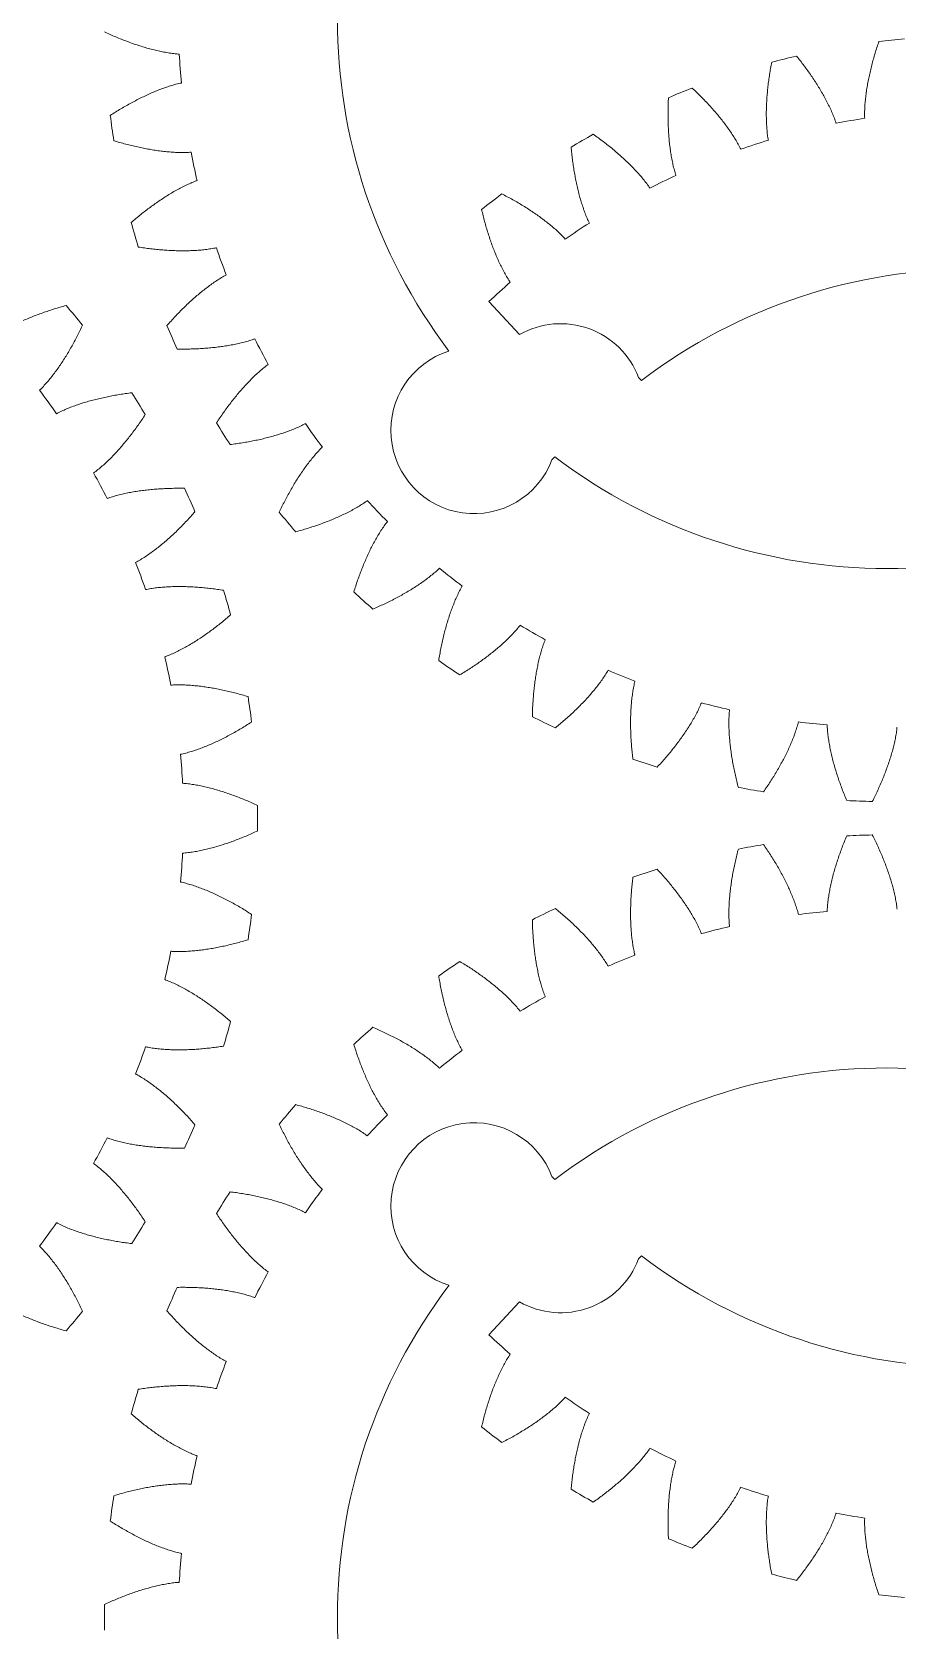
# Model space of a CAD drawing. Header units: millimetres. Extents: x 25 to 635, y 25 to 330.
# Drawn here: x 477.5 to 529.5, y 80.9 to 176.9 of the extents above; entities that cross this region are included whole.
import ezdxf

# ---------------------------------------------------------------- set-up
doc = ezdxf.new("R2010")
doc.units = ezdxf.units.MM
doc.header["$MEASUREMENT"] = 0
doc.layers.add('Single Set', color=7, linetype='Continuous', lineweight=0)

msp = doc.modelspace()

# ---------------------------------------------------------------- linework, layer by layer
at = {"layer": 'Single Set', "color": 1}
for p, q in [((504.962, 160.73), (506.816, 158.755)), ((502.568, 157.757), (502.576, 157.765)), ((513.96, 156.178), (514.14, 155.998)), ((508.94, 151.401), (508.76, 151.221)), ((508.76, 108.178), (508.94, 107.998)), ((514.14, 103.401), (513.96, 103.221)), ((502.576, 101.634), (502.568, 101.643)), ((506.816, 100.645), (504.962, 98.67))]:
    msp.add_line(p, q, dxfattribs=at)
for centre, radius, start, end in [((528.875, 177.7), 33, 142.83748, 217.16252), ((534.075, 129.7), 47, 95.0628, 96.9372), ((528.875, 177.7), 42.549, 182.82626, 185.17374), ((534.075, 129.7), 47, 103.0628, 104.9372), ((534.075, 129.7), 47, 111.0628, 112.9372), ((528.875, 177.7), 47, 187.0628, 188.9372), ((534.075, 129.7), 42.549, 98.82626, 101.17374), ((534.075, 129.7), 47, 119.0628, 120.9372), ((534.075, 129.7), 42.549, 106.82626, 109.17374), ((528.875, 177.7), 42.549, 190.82626, 193.17374), ((534.075, 129.7), 42.549, 114.82626, 117.17374), ((534.075, 129.7), 47, 127.0628, 128.9372), ((528.875, 177.7), 47, 195.0628, 196.9372), ((534.075, 129.7), 42.549, 122.82626, 125.17374), ((528.875, 177.7), 42.549, 198.82626, 201.17374), ((534.075, 129.7), 33, 52.83748, 127.16252), ((534.075, 129.7), 42.549, 130.82626, 133.17374), ((444.075, 129.7), 47, 39.0628, 40.9372), ((509.285, 154.407), 5, 20.74948, 119.59192), ((528.875, 177.7), 47, 203.0628, 204.9372), ((528.875, 177.7), 42.549, 206.82626, 209.17374), ((504.085, 152.993), 5, 107.65312, 339.25052), ((444.075, 129.7), 42.549, 34.82626, 37.17374), ((444.075, 129.7), 47, 31.0628, 32.9372), ((528.875, 177.7), 47, 211.0628, 212.9372), ((528.875, 177.7), 42.549, 214.82626, 217.17374), ((528.875, 177.7), 33, 232.83748, 307.16252), ((444.075, 129.7), 42.549, 26.82626, 29.17374), ((444.075, 129.7), 47, 23.0628, 24.9372), ((528.875, 177.7), 47, 219.0628, 220.9372), ((528.875, 177.7), 42.549, 222.82626, 225.17374), ((444.075, 129.7), 42.549, 18.82626, 21.17374), ((528.875, 177.7), 42.549, 230.82626, 233.17374), ((444.075, 129.7), 47, 15.0628, 16.9372), ((528.875, 177.7), 47, 227.0628, 228.9372), ((528.875, 177.7), 42.549, 238.82626, 241.17374), ((444.075, 129.7), 42.549, 10.82626, 13.17374), ((528.875, 177.7), 47, 235.0628, 236.9372), ((528.875, 177.7), 42.549, 246.82626, 249.17374), ((444.075, 129.7), 47, 7.0628, 8.9372), ((528.875, 177.7), 42.549, 254.82626, 257.17374), ((528.875, 177.7), 47, 243.0628, 244.9372), ((528.875, 177.7), 42.549, 262.82626, 265.17374), ((444.075, 129.7), 42.549, 2.82626, 5.17374), ((528.875, 177.7), 47, 251.0628, 252.9372), ((528.875, 177.7), 47, 259.0628, 260.9372), ((528.875, 177.7), 47, 267.0628, 268.9372), ((444.075, 129.7), 47, 359.0628, 0.9372), ((528.875, 81.7), 47, 91.0628, 92.9372), ((528.875, 81.7), 47, 99.0628, 100.9372), ((444.075, 129.7), 42.549, 354.82626, 357.17374), ((528.875, 81.7), 47, 107.0628, 108.9372), ((444.075, 129.7), 47, 351.0628, 352.9372), ((528.875, 81.7), 47, 115.0628, 116.9372), ((528.875, 81.7), 42.549, 94.82626, 97.17374), ((528.875, 81.7), 42.549, 102.82626, 105.17374), ((444.075, 129.7), 42.549, 346.82626, 349.17374), ((528.875, 81.7), 47, 123.0628, 124.9372), ((528.875, 81.7), 42.549, 110.82626, 113.17374), ((528.875, 81.7), 42.549, 118.82626, 121.17374), ((444.075, 129.7), 47, 343.0628, 344.9372), ((528.875, 81.7), 47, 131.0628, 132.9372), ((444.075, 129.7), 42.549, 338.82626, 341.17374), ((528.875, 81.7), 42.549, 126.82626, 129.17374), ((528.875, 81.7), 33, 52.83748, 127.16252), ((528.875, 81.7), 47, 139.0628, 140.9372), ((528.875, 81.7), 42.549, 134.82626, 137.17374), ((504.085, 106.407), 5, 20.74948, 252.34688), ((444.075, 129.7), 42.549, 330.82626, 333.17374), ((444.075, 129.7), 47, 335.0628, 336.9372), ((528.875, 81.7), 47, 147.0628, 148.9372), ((528.875, 81.7), 42.549, 142.82626, 145.17374), ((444.075, 129.7), 42.549, 322.82626, 325.17374), ((444.075, 129.7), 47, 327.0628, 328.9372), ((509.285, 104.993), 5, 240.40808, 339.25052), ((534.075, 129.7), 33, 232.83748, 307.16252), ((528.875, 81.7), 42.549, 150.82626, 153.17374), ((528.875, 81.7), 47, 155.0628, 156.9372), ((528.875, 81.7), 33, 142.83748, 217.16252), ((444.075, 129.7), 47, 319.0628, 320.9372), ((534.075, 129.7), 42.549, 226.82626, 229.17374), ((528.875, 81.7), 42.549, 158.82626, 161.17374), ((528.875, 81.7), 47, 163.0628, 164.9372), ((534.075, 129.7), 42.549, 234.82626, 237.17374), ((534.075, 129.7), 47, 231.0628, 232.9372), ((528.875, 81.7), 42.549, 166.82626, 169.17374), ((534.075, 129.7), 42.549, 242.82626, 245.17374), ((534.075, 129.7), 47, 239.0628, 240.9372), ((534.075, 129.7), 42.549, 250.82626, 253.17374), ((528.875, 81.7), 47, 171.0628, 172.9372), ((534.075, 129.7), 42.549, 258.82626, 261.17374), ((534.075, 129.7), 47, 247.0628, 248.9372), ((528.875, 81.7), 42.549, 174.82626, 177.17374), ((534.075, 129.7), 47, 255.0628, 256.9372), ((534.075, 129.7), 47, 263.0628, 264.9372), ((528.875, 81.7), 47, 179.0628, 180.9372)]:
    msp.add_arc(centre, radius, start, end, dxfattribs=at)
for points, knots in [([(481.881, 176.931), (481.994, 176.879), (482.219, 176.776), (482.559, 176.63), (482.9, 176.491), (483.24, 176.359), (483.581, 176.236), (483.922, 176.122), (484.262, 176.016), (484.603, 175.919), (484.944, 175.832), (485.284, 175.756), (485.624, 175.691), (485.964, 175.64), (486.215, 175.611), (486.353, 175.603), (486.378, 175.602)], [0, 0, 0, 0, 0.037289, 0.0743099, 0.1110627, 0.1475473, 0.1837637, 0.219712, 0.2553921, 0.290804, 0.3259477, 0.360823, 0.3954298, 0.4297679, 0.4638364, 0.471245, 0.471245, 0.471245, 0.471245]), ([(528.398, 176.356), (528.359, 176.238), (528.279, 176.003), (528.169, 175.65), (528.067, 175.297), (527.972, 174.945), (527.885, 174.593), (527.807, 174.242), (527.737, 173.892), (527.676, 173.543), (527.626, 173.195), (527.585, 172.849), (527.556, 172.504), (527.541, 172.161), (527.538, 171.908), (527.545, 171.77), (527.546, 171.745)], [0, 0, 0, 0, 0.037289, 0.0743099, 0.1110627, 0.1475473, 0.1837637, 0.219712, 0.2553921, 0.290804, 0.3259477, 0.360823, 0.3954298, 0.4297679, 0.4638364, 0.471245, 0.471245, 0.471245, 0.471245]), ([(521.96, 175.112), (521.937, 174.99), (521.892, 174.746), (521.832, 174.381), (521.779, 174.017), (521.734, 173.655), (521.697, 173.295), (521.668, 172.936), (521.648, 172.58), (521.637, 172.226), (521.635, 171.874), (521.643, 171.526), (521.662, 171.18), (521.695, 170.838), (521.727, 170.587), (521.754, 170.452), (521.758, 170.427)], [0, 0, 0, 0, 0.037289, 0.0743099, 0.1110627, 0.1475473, 0.1837637, 0.219712, 0.2553921, 0.290804, 0.3259477, 0.360823, 0.3954298, 0.4297679, 0.4638364, 0.471245, 0.471245, 0.471245, 0.471245]), ([(525.83, 171.443), (525.822, 171.466), (525.782, 171.598), (525.693, 171.835), (525.561, 172.152), (525.415, 172.466), (525.259, 172.778), (525.092, 173.088), (524.916, 173.395), (524.731, 173.7), (524.537, 174.003), (524.336, 174.303), (524.126, 174.602), (523.909, 174.899), (523.684, 175.193), (523.53, 175.387), (523.452, 175.484)], [0, 0, 0, 0, 0.0074086, 0.041477, 0.0758152, 0.110422, 0.1452973, 0.180441, 0.2158529, 0.251533, 0.2874812, 0.3236977, 0.3601823, 0.3969351, 0.433956, 0.471245, 0.471245, 0.471245, 0.471245]), ([(486.499, 173.863), (486.475, 173.858), (486.339, 173.832), (486.094, 173.768), (485.765, 173.67), (485.438, 173.558), (485.111, 173.435), (484.786, 173.302), (484.462, 173.159), (484.139, 173.006), (483.818, 172.845), (483.498, 172.676), (483.179, 172.499), (482.861, 172.314), (482.545, 172.122), (482.336, 171.988), (482.232, 171.921)], [0, 0, 0, 0, 0.0074086, 0.041477, 0.0758152, 0.110422, 0.1452973, 0.180441, 0.2158529, 0.251533, 0.2874812, 0.3236977, 0.3601823, 0.3969351, 0.433956, 0.471245, 0.471245, 0.471245, 0.471245]), ([(515.758, 172.984), (515.752, 172.86), (515.741, 172.612), (515.733, 172.242), (515.731, 171.874), (515.737, 171.51), (515.751, 171.148), (515.772, 170.789), (515.801, 170.433), (515.839, 170.081), (515.886, 169.733), (515.943, 169.389), (516.01, 169.049), (516.09, 168.715), (516.157, 168.471), (516.202, 168.34), (516.21, 168.317)], [0, 0, 0, 0, 0.037289, 0.0743099, 0.1110627, 0.1475473, 0.1837637, 0.219712, 0.2553921, 0.290804, 0.3259477, 0.360823, 0.3954298, 0.4297679, 0.4638364, 0.471245, 0.471245, 0.471245, 0.471245]), ([(520.1, 169.889), (520.09, 169.911), (520.031, 170.036), (519.91, 170.258), (519.735, 170.554), (519.548, 170.845), (519.35, 171.132), (519.141, 171.415), (518.924, 171.695), (518.698, 171.971), (518.464, 172.244), (518.223, 172.514), (517.974, 172.78), (517.717, 173.044), (517.454, 173.304), (517.274, 173.474), (517.184, 173.56)], [0, 0, 0, 0, 0.0074086, 0.041477, 0.0758152, 0.110422, 0.1452973, 0.180441, 0.2158529, 0.251533, 0.2874812, 0.3236977, 0.3601823, 0.3969351, 0.433956, 0.471245, 0.471245, 0.471245, 0.471245]), ([(482.446, 170.398), (482.565, 170.363), (482.802, 170.292), (483.159, 170.194), (483.515, 170.104), (483.871, 170.021), (484.225, 169.947), (484.579, 169.881), (484.931, 169.823), (485.282, 169.775), (485.631, 169.737), (485.979, 169.708), (486.325, 169.691), (486.668, 169.688), (486.921, 169.694), (487.059, 169.706), (487.083, 169.708)], [0, 0, 0, 0, 0.037289, 0.0743099, 0.1110627, 0.1475473, 0.1837637, 0.219712, 0.2553921, 0.290804, 0.3259477, 0.360823, 0.3954298, 0.4297679, 0.4638364, 0.471245, 0.471245, 0.471245, 0.471245]), ([(509.912, 170.013), (509.924, 169.89), (509.947, 169.643), (509.99, 169.275), (510.04, 168.911), (510.097, 168.551), (510.16, 168.194), (510.232, 167.842), (510.31, 167.494), (510.397, 167.15), (510.492, 166.812), (510.596, 166.479), (510.71, 166.152), (510.835, 165.832), (510.935, 165.6), (510.998, 165.477), (511.009, 165.455)], [0, 0, 0, 0, 0.037289, 0.0743099, 0.1110627, 0.1475473, 0.1837637, 0.219712, 0.2553921, 0.290804, 0.3259477, 0.360823, 0.3954298, 0.4297679, 0.4638364, 0.471245, 0.471245, 0.471245, 0.471245]), ([(514.643, 167.553), (514.63, 167.573), (514.554, 167.689), (514.403, 167.892), (514.189, 168.161), (513.963, 168.423), (513.727, 168.679), (513.481, 168.931), (513.227, 169.178), (512.965, 169.42), (512.695, 169.658), (512.418, 169.891), (512.135, 170.12), (511.844, 170.345), (511.547, 170.567), (511.345, 170.71), (511.244, 170.782)], [0, 0, 0, 0, 0.0074086, 0.041477, 0.0758152, 0.110422, 0.1452973, 0.180441, 0.2158529, 0.251533, 0.2874812, 0.3236977, 0.3601823, 0.3969351, 0.433956, 0.471245, 0.471245, 0.471245, 0.471245]), ([(487.446, 168.003), (487.422, 167.995), (487.291, 167.95), (487.058, 167.852), (486.746, 167.709), (486.437, 167.553), (486.131, 167.386), (485.827, 167.209), (485.526, 167.022), (485.228, 166.826), (484.932, 166.622), (484.639, 166.41), (484.347, 166.19), (484.059, 165.962), (483.772, 165.728), (483.584, 165.567), (483.49, 165.486)], [0, 0, 0, 0, 0.0074086, 0.041477, 0.0758152, 0.110422, 0.1452973, 0.180441, 0.2158529, 0.251533, 0.2874812, 0.3236977, 0.3601823, 0.3969351, 0.433956, 0.471245, 0.471245, 0.471245, 0.471245]), ([(509.564, 164.48), (509.548, 164.499), (509.457, 164.603), (509.279, 164.783), (509.03, 165.019), (508.769, 165.247), (508.5, 165.468), (508.222, 165.683), (507.936, 165.892), (507.642, 166.095), (507.342, 166.293), (507.036, 166.486), (506.723, 166.673), (506.404, 166.856), (506.079, 167.034), (505.859, 167.148), (505.749, 167.205)], [0, 0, 0, 0, 0.0074086, 0.041477, 0.0758152, 0.110422, 0.1452973, 0.180441, 0.2158529, 0.251533, 0.2874812, 0.3236977, 0.3601823, 0.3969351, 0.433956, 0.471245, 0.471245, 0.471245, 0.471245]), ([(504.537, 166.258), (504.566, 166.137), (504.623, 165.896), (504.717, 165.538), (504.817, 165.184), (504.923, 164.835), (505.036, 164.491), (505.155, 164.152), (505.282, 163.818), (505.415, 163.49), (505.557, 163.169), (505.706, 162.853), (505.864, 162.545), (506.033, 162.246), (506.164, 162.03), (506.244, 161.917), (506.258, 161.897)], [0, 0, 0, 0, 0.037289, 0.0743099, 0.1110627, 0.1475473, 0.1837637, 0.219712, 0.2553921, 0.290804, 0.3259477, 0.360823, 0.3954298, 0.4297679, 0.4638364, 0.471245, 0.471245, 0.471245, 0.471245]), ([(483.914, 164.008), (484.037, 163.989), (484.281, 163.952), (484.649, 163.905), (485.014, 163.865), (485.377, 163.833), (485.739, 163.808), (486.098, 163.792), (486.455, 163.784), (486.809, 163.785), (487.16, 163.796), (487.508, 163.816), (487.853, 163.847), (488.194, 163.892), (488.443, 163.933), (488.578, 163.964), (488.602, 163.969)], [0, 0, 0, 0, 0.037289, 0.0743099, 0.1110627, 0.1475473, 0.1837637, 0.219712, 0.2553921, 0.290804, 0.3259477, 0.360823, 0.3954298, 0.4297679, 0.4638364, 0.471245, 0.471245, 0.471245, 0.471245]), ([(489.198, 162.331), (489.176, 162.32), (489.053, 162.257), (488.836, 162.128), (488.546, 161.943), (488.262, 161.746), (487.982, 161.537), (487.706, 161.32), (487.434, 161.093), (487.166, 160.857), (486.901, 160.614), (486.64, 160.363), (486.383, 160.105), (486.128, 159.839), (485.877, 159.567), (485.714, 159.381), (485.631, 159.288)], [0, 0, 0, 0, 0.0074086, 0.041477, 0.0758152, 0.110422, 0.1452973, 0.180441, 0.2158529, 0.251533, 0.2874812, 0.3236977, 0.3601823, 0.3969351, 0.433956, 0.471245, 0.471245, 0.471245, 0.471245]), ([(479.58, 160.496), (479.46, 160.463), (479.221, 160.397), (478.867, 160.291), (478.517, 160.179), (478.172, 160.06), (477.832, 159.936), (477.497, 159.804), (477.168, 159.666), (476.845, 159.521), (476.528, 159.369), (476.218, 159.209), (475.916, 159.04), (475.623, 158.861), (475.412, 158.722), (475.301, 158.639), (475.281, 158.624)], [0, 0, 0, 0, 0.037289, 0.0743099, 0.1110627, 0.1475473, 0.1837637, 0.219712, 0.2553921, 0.290804, 0.3259477, 0.360823, 0.3954298, 0.4297679, 0.4638364, 0.471245, 0.471245, 0.471245, 0.471245]), ([(477.978, 155.41), (477.997, 155.426), (478.098, 155.521), (478.271, 155.705), (478.498, 155.962), (478.717, 156.231), (478.929, 156.508), (479.134, 156.793), (479.333, 157.086), (479.526, 157.386), (479.713, 157.693), (479.895, 158.007), (480.071, 158.326), (480.243, 158.651), (480.409, 158.982), (480.515, 159.206), (480.568, 159.318)], [0, 0, 0, 0, 0.0074086, 0.041477, 0.0758152, 0.110422, 0.1452973, 0.180441, 0.2158529, 0.251533, 0.2874812, 0.3236977, 0.3601823, 0.3969351, 0.433956, 0.471245, 0.471245, 0.471245, 0.471245]), ([(486.257, 157.884), (486.381, 157.882), (486.629, 157.879), (486.999, 157.884), (487.366, 157.895), (487.731, 157.914), (488.092, 157.94), (488.45, 157.974), (488.804, 158.016), (489.155, 158.066), (489.501, 158.125), (489.843, 158.194), (490.18, 158.273), (490.511, 158.364), (490.753, 158.44), (490.882, 158.489), (490.905, 158.498)], [0, 0, 0, 0, 0.037289, 0.0743099, 0.1110627, 0.1475473, 0.1837637, 0.219712, 0.2553921, 0.290804, 0.3259477, 0.360823, 0.3954298, 0.4297679, 0.4638364, 0.471245, 0.471245, 0.471245, 0.471245]), ([(491.723, 156.959), (491.703, 156.945), (491.59, 156.865), (491.392, 156.707), (491.132, 156.484), (490.878, 156.249), (490.629, 156.004), (490.387, 155.749), (490.149, 155.487), (489.916, 155.217), (489.688, 154.939), (489.464, 154.654), (489.245, 154.362), (489.03, 154.064), (488.819, 153.76), (488.683, 153.553), (488.615, 153.449)], [0, 0, 0, 0, 0.0074086, 0.041477, 0.0758152, 0.110422, 0.1452973, 0.180441, 0.2158529, 0.251533, 0.2874812, 0.3236977, 0.3601823, 0.3969351, 0.433956, 0.471245, 0.471245, 0.471245, 0.471245]), ([(483.521, 155.255), (483.397, 155.239), (483.152, 155.207), (482.786, 155.151), (482.423, 155.089), (482.065, 155.019), (481.711, 154.943), (481.361, 154.86), (481.016, 154.769), (480.676, 154.67), (480.341, 154.564), (480.012, 154.448), (479.689, 154.323), (479.374, 154.186), (479.146, 154.078), (479.025, 154.011), (479.003, 153.999)], [0, 0, 0, 0, 0.037289, 0.0743099, 0.1110627, 0.1475473, 0.1837637, 0.219712, 0.2553921, 0.290804, 0.3259477, 0.360823, 0.3954298, 0.4297679, 0.4638364, 0.471245, 0.471245, 0.471245, 0.471245]), ([(481.227, 150.441), (481.247, 150.455), (481.36, 150.534), (481.558, 150.693), (481.818, 150.916), (482.072, 151.151), (482.32, 151.396), (482.563, 151.65), (482.801, 151.913), (483.034, 152.183), (483.262, 152.461), (483.486, 152.746), (483.705, 153.038), (483.92, 153.336), (484.131, 153.64), (484.267, 153.847), (484.335, 153.951)], [0, 0, 0, 0, 0.0074086, 0.041477, 0.0758152, 0.110422, 0.1452973, 0.180441, 0.2158529, 0.251533, 0.2874812, 0.3236977, 0.3601823, 0.3969351, 0.433956, 0.471245, 0.471245, 0.471245, 0.471245]), ([(489.429, 152.145), (489.553, 152.161), (489.798, 152.193), (490.164, 152.249), (490.527, 152.311), (490.885, 152.38), (491.239, 152.456), (491.589, 152.54), (491.934, 152.631), (492.274, 152.729), (492.609, 152.836), (492.938, 152.952), (493.261, 153.077), (493.576, 153.213), (493.804, 153.322), (493.925, 153.389), (493.947, 153.4)], [0, 0, 0, 0, 0.037289, 0.0743099, 0.1110627, 0.1475473, 0.1837637, 0.219712, 0.2553921, 0.290804, 0.3259477, 0.360823, 0.3954298, 0.4297679, 0.4638364, 0.471245, 0.471245, 0.471245, 0.471245]), ([(494.972, 151.99), (494.953, 151.973), (494.852, 151.879), (494.679, 151.695), (494.452, 151.438), (494.233, 151.169), (494.021, 150.892), (493.816, 150.607), (493.617, 150.313), (493.424, 150.013), (493.237, 149.707), (493.055, 149.393), (492.879, 149.074), (492.707, 148.749), (492.541, 148.418), (492.435, 148.194), (492.382, 148.082)], [0, 0, 0, 0, 0.0074086, 0.041477, 0.0758152, 0.110422, 0.1452973, 0.180441, 0.2158529, 0.251533, 0.2874812, 0.3236977, 0.3601823, 0.3969351, 0.433956, 0.471245, 0.471245, 0.471245, 0.471245]), ([(486.693, 149.516), (486.569, 149.518), (486.321, 149.52), (485.951, 149.516), (485.584, 149.505), (485.219, 149.486), (484.858, 149.46), (484.5, 149.426), (484.146, 149.384), (483.795, 149.334), (483.449, 149.274), (483.107, 149.206), (482.77, 149.127), (482.439, 149.035), (482.197, 148.96), (482.068, 148.911), (482.045, 148.902)], [0, 0, 0, 0, 0.037289, 0.0743099, 0.1110627, 0.1475473, 0.1837637, 0.219712, 0.2553921, 0.290804, 0.3259477, 0.360823, 0.3954298, 0.4297679, 0.4638364, 0.471245, 0.471245, 0.471245, 0.471245]), ([(483.752, 145.069), (483.774, 145.08), (483.897, 145.143), (484.114, 145.272), (484.404, 145.456), (484.688, 145.654), (484.968, 145.862), (485.244, 146.08), (485.516, 146.307), (485.784, 146.542), (486.049, 146.786), (486.31, 147.037), (486.567, 147.295), (486.822, 147.56), (487.073, 147.832), (487.236, 148.018), (487.319, 148.112)], [0, 0, 0, 0, 0.0074086, 0.041477, 0.0758152, 0.110422, 0.1452973, 0.180441, 0.2158529, 0.251533, 0.2874812, 0.3236977, 0.3601823, 0.3969351, 0.433956, 0.471245, 0.471245, 0.471245, 0.471245]), ([(493.37, 146.904), (493.49, 146.937), (493.729, 147.003), (494.083, 147.109), (494.433, 147.221), (494.778, 147.34), (495.118, 147.464), (495.453, 147.595), (495.782, 147.733), (496.105, 147.878), (496.422, 148.031), (496.732, 148.191), (497.034, 148.36), (497.327, 148.539), (497.538, 148.678), (497.649, 148.761), (497.669, 148.776)], [0, 0, 0, 0, 0.037289, 0.0743099, 0.1110627, 0.1475473, 0.1837637, 0.219712, 0.2553921, 0.290804, 0.3259477, 0.360823, 0.3954298, 0.4297679, 0.4638364, 0.471245, 0.471245, 0.471245, 0.471245]), ([(498.88, 147.522), (498.864, 147.503), (498.777, 147.395), (498.631, 147.189), (498.442, 146.902), (498.262, 146.606), (498.091, 146.302), (497.928, 145.991), (497.772, 145.673), (497.622, 145.349), (497.48, 145.019), (497.343, 144.684), (497.213, 144.343), (497.089, 143.997), (496.97, 143.646), (496.896, 143.41), (496.859, 143.291)], [0, 0, 0, 0, 0.0074086, 0.041477, 0.0758152, 0.110422, 0.1452973, 0.180441, 0.2158529, 0.251533, 0.2874812, 0.3236977, 0.3601823, 0.3969351, 0.433956, 0.471245, 0.471245, 0.471245, 0.471245]), ([(498.001, 142.262), (498.115, 142.312), (498.343, 142.41), (498.679, 142.565), (499.01, 142.724), (499.336, 142.89), (499.655, 143.06), (499.968, 143.237), (500.275, 143.419), (500.575, 143.608), (500.867, 143.803), (501.151, 144.005), (501.427, 144.214), (501.693, 144.432), (501.882, 144.599), (501.98, 144.697), (501.998, 144.714)], [0, 0, 0, 0, 0.037289, 0.0743099, 0.1110627, 0.1475473, 0.1837637, 0.219712, 0.2553921, 0.290804, 0.3259477, 0.360823, 0.3954298, 0.4297679, 0.4638364, 0.471245, 0.471245, 0.471245, 0.471245]), ([(489.036, 143.392), (488.913, 143.411), (488.669, 143.448), (488.301, 143.495), (487.936, 143.535), (487.572, 143.567), (487.211, 143.592), (486.852, 143.608), (486.495, 143.616), (486.141, 143.615), (485.79, 143.604), (485.442, 143.584), (485.097, 143.553), (484.756, 143.508), (484.507, 143.467), (484.372, 143.436), (484.348, 143.431)], [0, 0, 0, 0, 0.037289, 0.0743099, 0.1110627, 0.1475473, 0.1837637, 0.219712, 0.2553921, 0.290804, 0.3259477, 0.360823, 0.3954298, 0.4297679, 0.4638364, 0.471245, 0.471245, 0.471245, 0.471245]), ([(503.371, 143.641), (503.359, 143.62), (503.288, 143.501), (503.171, 143.277), (503.024, 142.967), (502.888, 142.648), (502.761, 142.323), (502.642, 141.993), (502.532, 141.656), (502.429, 141.314), (502.333, 140.968), (502.245, 140.617), (502.163, 140.261), (502.088, 139.901), (502.02, 139.537), (501.979, 139.293), (501.959, 139.17)], [0, 0, 0, 0, 0.0074086, 0.041477, 0.0758152, 0.110422, 0.1452973, 0.180441, 0.2158529, 0.251533, 0.2874812, 0.3236977, 0.3601823, 0.3969351, 0.433956, 0.471245, 0.471245, 0.471245, 0.471245]), ([(485.504, 139.397), (485.528, 139.405), (485.658, 139.45), (485.892, 139.548), (486.204, 139.69), (486.513, 139.847), (486.819, 140.014), (487.123, 140.191), (487.424, 140.378), (487.722, 140.574), (488.018, 140.778), (488.311, 140.99), (488.603, 141.21), (488.891, 141.437), (489.178, 141.672), (489.366, 141.833), (489.46, 141.914)], [0, 0, 0, 0, 0.0074086, 0.041477, 0.0758152, 0.110422, 0.1452973, 0.180441, 0.2158529, 0.251533, 0.2874812, 0.3236977, 0.3601823, 0.3969351, 0.433956, 0.471245, 0.471245, 0.471245, 0.471245]), ([(503.234, 138.31), (503.34, 138.375), (503.551, 138.504), (503.863, 138.704), (504.169, 138.908), (504.468, 139.117), (504.76, 139.331), (505.046, 139.549), (505.324, 139.773), (505.595, 140.001), (505.857, 140.235), (506.111, 140.474), (506.355, 140.72), (506.587, 140.973), (506.752, 141.165), (506.835, 141.275), (506.85, 141.295)], [0, 0, 0, 0, 0.037289, 0.0743099, 0.1110627, 0.1475473, 0.1837637, 0.219712, 0.2553921, 0.290804, 0.3259477, 0.360823, 0.3954298, 0.4297679, 0.4638364, 0.471245, 0.471245, 0.471245, 0.471245]), ([(508.36, 140.423), (508.35, 140.4), (508.296, 140.273), (508.212, 140.034), (508.109, 139.707), (508.019, 139.373), (507.938, 139.033), (507.867, 138.689), (507.805, 138.341), (507.75, 137.988), (507.704, 137.631), (507.665, 137.271), (507.634, 136.908), (507.61, 136.541), (507.592, 136.171), (507.586, 135.923), (507.583, 135.799)], [0, 0, 0, 0, 0.0074086, 0.041477, 0.0758152, 0.110422, 0.1452973, 0.180441, 0.2158529, 0.251533, 0.2874812, 0.3236977, 0.3601823, 0.3969351, 0.433956, 0.471245, 0.471245, 0.471245, 0.471245]), ([(508.965, 135.125), (509.061, 135.204), (509.253, 135.361), (509.534, 135.603), (509.808, 135.847), (510.075, 136.096), (510.335, 136.348), (510.587, 136.604), (510.832, 136.864), (511.068, 137.128), (511.295, 137.396), (511.513, 137.668), (511.721, 137.946), (511.915, 138.228), (512.052, 138.441), (512.119, 138.562), (512.131, 138.584)], [0, 0, 0, 0, 0.037289, 0.0743099, 0.1110627, 0.1475473, 0.1837637, 0.219712, 0.2553921, 0.290804, 0.3259477, 0.360823, 0.3954298, 0.4297679, 0.4638364, 0.471245, 0.471245, 0.471245, 0.471245]), ([(490.504, 137.001), (490.385, 137.037), (490.148, 137.108), (489.791, 137.206), (489.435, 137.296), (489.079, 137.378), (488.725, 137.453), (488.371, 137.519), (488.019, 137.576), (487.668, 137.625), (487.319, 137.663), (486.971, 137.691), (486.625, 137.709), (486.282, 137.712), (486.029, 137.706), (485.891, 137.694), (485.867, 137.692)], [0, 0, 0, 0, 0.037289, 0.0743099, 0.1110627, 0.1475473, 0.1837637, 0.219712, 0.2553921, 0.290804, 0.3259477, 0.360823, 0.3954298, 0.4297679, 0.4638364, 0.471245, 0.471245, 0.471245, 0.471245]), ([(513.747, 137.931), (513.741, 137.907), (513.705, 137.773), (513.655, 137.525), (513.599, 137.187), (513.556, 136.843), (513.523, 136.496), (513.501, 136.145), (513.487, 135.791), (513.483, 135.434), (513.486, 135.075), (513.498, 134.713), (513.518, 134.349), (513.545, 133.982), (513.579, 133.613), (513.608, 133.367), (513.622, 133.244)], [0, 0, 0, 0, 0.0074086, 0.041477, 0.0758152, 0.110422, 0.1452973, 0.180441, 0.2158529, 0.251533, 0.2874812, 0.3236977, 0.3601823, 0.3969351, 0.433956, 0.471245, 0.471245, 0.471245, 0.471245]), ([(515.084, 132.769), (515.168, 132.86), (515.336, 133.042), (515.581, 133.321), (515.818, 133.601), (516.048, 133.884), (516.27, 134.17), (516.485, 134.459), (516.691, 134.75), (516.888, 135.045), (517.076, 135.342), (517.253, 135.642), (517.42, 135.945), (517.574, 136.252), (517.679, 136.482), (517.729, 136.611), (517.738, 136.634)], [0, 0, 0, 0, 0.037289, 0.0743099, 0.1110627, 0.1475473, 0.1837637, 0.219712, 0.2553921, 0.290804, 0.3259477, 0.360823, 0.3954298, 0.4297679, 0.4638364, 0.471245, 0.471245, 0.471245, 0.471245]), ([(486.451, 133.537), (486.475, 133.542), (486.611, 133.568), (486.855, 133.632), (487.185, 133.73), (487.512, 133.842), (487.839, 133.965), (488.164, 134.098), (488.488, 134.241), (488.811, 134.393), (489.132, 134.554), (489.452, 134.724), (489.771, 134.901), (490.089, 135.086), (490.405, 135.278), (490.614, 135.412), (490.718, 135.479)], [0, 0, 0, 0, 0.0074086, 0.041477, 0.0758152, 0.110422, 0.1452973, 0.180441, 0.2158529, 0.251533, 0.2874812, 0.3236977, 0.3601823, 0.3969351, 0.433956, 0.471245, 0.471245, 0.471245, 0.471245]), ([(519.429, 136.212), (519.426, 136.188), (519.41, 136.051), (519.395, 135.798), (519.386, 135.455), (519.391, 135.109), (519.407, 134.76), (519.434, 134.41), (519.47, 134.057), (519.515, 133.703), (519.568, 133.348), (519.63, 132.991), (519.7, 132.633), (519.778, 132.274), (519.864, 131.914), (519.926, 131.674), (519.958, 131.554)], [0, 0, 0, 0, 0.0074086, 0.041477, 0.0758152, 0.110422, 0.1452973, 0.180441, 0.2158529, 0.251533, 0.2874812, 0.3236977, 0.3601823, 0.3969351, 0.433956, 0.471245, 0.471245, 0.471245, 0.471245]), ([(521.472, 131.287), (521.542, 131.389), (521.683, 131.593), (521.886, 131.902), (522.082, 132.213), (522.271, 132.526), (522.451, 132.84), (522.623, 133.155), (522.787, 133.473), (522.941, 133.791), (523.086, 134.112), (523.22, 134.434), (523.343, 134.757), (523.452, 135.083), (523.525, 135.325), (523.556, 135.46), (523.562, 135.484)], [0, 0, 0, 0, 0.037289, 0.0743099, 0.1110627, 0.1475473, 0.1837637, 0.219712, 0.2553921, 0.290804, 0.3259477, 0.360823, 0.3954298, 0.4297679, 0.4638364, 0.471245, 0.471245, 0.471245, 0.471245]), ([(525.295, 135.302), (525.296, 135.277), (525.298, 135.139), (525.319, 134.887), (525.358, 134.545), (525.411, 134.203), (525.475, 133.861), (525.55, 133.517), (525.635, 133.173), (525.729, 132.829), (525.832, 132.484), (525.943, 132.14), (526.062, 131.795), (526.189, 131.45), (526.323, 131.105), (526.419, 130.876), (526.467, 130.762)], [0, 0, 0, 0, 0.0074086, 0.041477, 0.0758152, 0.110422, 0.1452973, 0.180441, 0.2158529, 0.251533, 0.2874812, 0.3236977, 0.3601823, 0.3969351, 0.433956, 0.471245, 0.471245, 0.471245, 0.471245]), ([(528.003, 130.708), (528.059, 130.819), (528.17, 131.04), (528.328, 131.375), (528.479, 131.71), (528.622, 132.046), (528.757, 132.382), (528.883, 132.719), (529.001, 133.056), (529.109, 133.393), (529.208, 133.73), (529.296, 134.068), (529.373, 134.405), (529.436, 134.743), (529.474, 134.993), (529.486, 135.131), (529.489, 135.155)], [0, 0, 0, 0, 0.037289, 0.0743099, 0.1110627, 0.1475473, 0.1837637, 0.219712, 0.2553921, 0.290804, 0.3259477, 0.360823, 0.3954298, 0.4297679, 0.4638364, 0.471245, 0.471245, 0.471245, 0.471245]), ([(491.069, 130.469), (490.956, 130.52), (490.731, 130.624), (490.39, 130.77), (490.05, 130.909), (489.71, 131.04), (489.369, 131.163), (489.028, 131.278), (488.688, 131.384), (488.347, 131.481), (488.006, 131.567), (487.666, 131.644), (487.326, 131.709), (486.986, 131.76), (486.735, 131.789), (486.597, 131.797), (486.572, 131.798)], [0, 0, 0, 0, 0.037289, 0.0743099, 0.1110627, 0.1475473, 0.1837637, 0.219712, 0.2553921, 0.290804, 0.3259477, 0.360823, 0.3954298, 0.4297679, 0.4638364, 0.471245, 0.471245, 0.471245, 0.471245]), ([(486.572, 127.602), (486.597, 127.603), (486.735, 127.611), (486.986, 127.64), (487.326, 127.691), (487.666, 127.756), (488.006, 127.832), (488.347, 127.919), (488.688, 128.016), (489.028, 128.122), (489.369, 128.236), (489.71, 128.359), (490.05, 128.491), (490.39, 128.63), (490.731, 128.776), (490.956, 128.879), (491.069, 128.931)], [0, 0, 0, 0, 0.0074086, 0.041477, 0.0758152, 0.110422, 0.1452973, 0.180441, 0.2158529, 0.251533, 0.2874812, 0.3236977, 0.3601823, 0.3969351, 0.433956, 0.471245, 0.471245, 0.471245, 0.471245]), ([(529.489, 124.245), (529.486, 124.269), (529.474, 124.407), (529.436, 124.657), (529.373, 124.995), (529.296, 125.332), (529.208, 125.67), (529.109, 126.007), (529.001, 126.344), (528.883, 126.681), (528.757, 127.018), (528.622, 127.354), (528.479, 127.689), (528.328, 128.025), (528.17, 128.359), (528.059, 128.581), (528.003, 128.692)], [0, 0, 0, 0, 0.0074086, 0.041477, 0.0758152, 0.110422, 0.1452973, 0.180441, 0.2158529, 0.251533, 0.2874812, 0.3236977, 0.3601823, 0.3969351, 0.433956, 0.471245, 0.471245, 0.471245, 0.471245]), ([(519.958, 127.846), (519.926, 127.726), (519.864, 127.486), (519.778, 127.126), (519.7, 126.767), (519.63, 126.409), (519.568, 126.052), (519.515, 125.696), (519.47, 125.342), (519.434, 124.99), (519.407, 124.64), (519.391, 124.291), (519.386, 123.945), (519.395, 123.602), (519.41, 123.349), (519.426, 123.212), (519.429, 123.187)], [0, 0, 0, 0, 0.037289, 0.0743099, 0.1110627, 0.1475473, 0.1837637, 0.219712, 0.2553921, 0.290804, 0.3259477, 0.360823, 0.3954298, 0.4297679, 0.4638364, 0.471245, 0.471245, 0.471245, 0.471245]), ([(523.562, 123.916), (523.556, 123.94), (523.525, 124.075), (523.452, 124.317), (523.343, 124.643), (523.22, 124.966), (523.086, 125.288), (522.941, 125.608), (522.787, 125.927), (522.623, 126.244), (522.451, 126.56), (522.271, 126.874), (522.082, 127.187), (521.886, 127.498), (521.683, 127.807), (521.542, 128.011), (521.472, 128.113)], [0, 0, 0, 0, 0.0074086, 0.041477, 0.0758152, 0.110422, 0.1452973, 0.180441, 0.2158529, 0.251533, 0.2874812, 0.3236977, 0.3601823, 0.3969351, 0.433956, 0.471245, 0.471245, 0.471245, 0.471245]), ([(526.467, 128.638), (526.419, 128.523), (526.323, 128.295), (526.189, 127.95), (526.062, 127.605), (525.943, 127.26), (525.832, 126.915), (525.729, 126.571), (525.635, 126.227), (525.55, 125.883), (525.475, 125.539), (525.411, 125.196), (525.358, 124.854), (525.319, 124.513), (525.298, 124.261), (525.296, 124.123), (525.295, 124.098)], [0, 0, 0, 0, 0.037289, 0.0743099, 0.1110627, 0.1475473, 0.1837637, 0.219712, 0.2553921, 0.290804, 0.3259477, 0.360823, 0.3954298, 0.4297679, 0.4638364, 0.471245, 0.471245, 0.471245, 0.471245]), ([(490.718, 123.921), (490.614, 123.988), (490.405, 124.122), (490.089, 124.314), (489.771, 124.499), (489.452, 124.676), (489.132, 124.845), (488.811, 125.006), (488.488, 125.159), (488.164, 125.302), (487.839, 125.435), (487.512, 125.558), (487.185, 125.67), (486.855, 125.768), (486.611, 125.832), (486.475, 125.858), (486.451, 125.863)], [0, 0, 0, 0, 0.037289, 0.0743099, 0.1110627, 0.1475473, 0.1837637, 0.219712, 0.2553921, 0.290804, 0.3259477, 0.360823, 0.3954298, 0.4297679, 0.4638364, 0.471245, 0.471245, 0.471245, 0.471245]), ([(513.622, 126.156), (513.608, 126.033), (513.579, 125.787), (513.545, 125.418), (513.518, 125.051), (513.498, 124.687), (513.486, 124.325), (513.483, 123.965), (513.487, 123.609), (513.501, 123.255), (513.523, 122.904), (513.556, 122.557), (513.599, 122.213), (513.655, 121.875), (513.705, 121.626), (513.741, 121.493), (513.747, 121.469)], [0, 0, 0, 0, 0.037289, 0.0743099, 0.1110627, 0.1475473, 0.1837637, 0.219712, 0.2553921, 0.290804, 0.3259477, 0.360823, 0.3954298, 0.4297679, 0.4638364, 0.471245, 0.471245, 0.471245, 0.471245]), ([(517.738, 122.766), (517.729, 122.789), (517.679, 122.918), (517.574, 123.148), (517.42, 123.455), (517.253, 123.758), (517.076, 124.058), (516.888, 124.355), (516.691, 124.649), (516.485, 124.941), (516.27, 125.229), (516.048, 125.515), (515.818, 125.799), (515.581, 126.079), (515.336, 126.357), (515.168, 126.54), (515.084, 126.631)], [0, 0, 0, 0, 0.0074086, 0.041477, 0.0758152, 0.110422, 0.1452973, 0.180441, 0.2158529, 0.251533, 0.2874812, 0.3236977, 0.3601823, 0.3969351, 0.433956, 0.471245, 0.471245, 0.471245, 0.471245]), ([(512.131, 120.816), (512.119, 120.838), (512.052, 120.959), (511.915, 121.171), (511.721, 121.454), (511.513, 121.731), (511.295, 122.004), (511.068, 122.272), (510.832, 122.536), (510.587, 122.796), (510.335, 123.052), (510.075, 123.304), (509.808, 123.552), (509.534, 123.797), (509.253, 124.039), (509.061, 124.196), (508.965, 124.275)], [0, 0, 0, 0, 0.0074086, 0.041477, 0.0758152, 0.110422, 0.1452973, 0.180441, 0.2158529, 0.251533, 0.2874812, 0.3236977, 0.3601823, 0.3969351, 0.433956, 0.471245, 0.471245, 0.471245, 0.471245]), ([(507.583, 123.601), (507.586, 123.476), (507.592, 123.229), (507.61, 122.859), (507.634, 122.492), (507.665, 122.129), (507.704, 121.768), (507.75, 121.412), (507.805, 121.059), (507.867, 120.711), (507.938, 120.366), (508.019, 120.027), (508.109, 119.693), (508.212, 119.365), (508.296, 119.127), (508.35, 118.999), (508.36, 118.977)], [0, 0, 0, 0, 0.037289, 0.0743099, 0.1110627, 0.1475473, 0.1837637, 0.219712, 0.2553921, 0.290804, 0.3259477, 0.360823, 0.3954298, 0.4297679, 0.4638364, 0.471245, 0.471245, 0.471245, 0.471245]), ([(485.867, 121.708), (485.891, 121.706), (486.029, 121.694), (486.282, 121.688), (486.625, 121.691), (486.971, 121.708), (487.319, 121.737), (487.668, 121.775), (488.019, 121.823), (488.371, 121.881), (488.725, 121.947), (489.079, 122.021), (489.435, 122.104), (489.791, 122.194), (490.148, 122.292), (490.385, 122.363), (490.504, 122.398)], [0, 0, 0, 0, 0.0074086, 0.041477, 0.0758152, 0.110422, 0.1452973, 0.180441, 0.2158529, 0.251533, 0.2874812, 0.3236977, 0.3601823, 0.3969351, 0.433956, 0.471245, 0.471245, 0.471245, 0.471245]), ([(506.85, 118.105), (506.835, 118.125), (506.752, 118.235), (506.587, 118.427), (506.355, 118.68), (506.111, 118.925), (505.857, 119.165), (505.595, 119.399), (505.324, 119.627), (505.046, 119.85), (504.76, 120.069), (504.468, 120.282), (504.169, 120.491), (503.863, 120.696), (503.551, 120.896), (503.34, 121.025), (503.234, 121.089)], [0, 0, 0, 0, 0.0074086, 0.041477, 0.0758152, 0.110422, 0.1452973, 0.180441, 0.2158529, 0.251533, 0.2874812, 0.3236977, 0.3601823, 0.3969351, 0.433956, 0.471245, 0.471245, 0.471245, 0.471245]), ([(489.46, 117.486), (489.366, 117.567), (489.178, 117.728), (488.891, 117.962), (488.603, 118.19), (488.311, 118.41), (488.018, 118.622), (487.722, 118.826), (487.424, 119.022), (487.123, 119.209), (486.819, 119.386), (486.513, 119.553), (486.204, 119.709), (485.892, 119.852), (485.658, 119.95), (485.528, 119.995), (485.504, 120.003)], [0, 0, 0, 0, 0.037289, 0.0743099, 0.1110627, 0.1475473, 0.1837637, 0.219712, 0.2553921, 0.290804, 0.3259477, 0.360823, 0.3954298, 0.4297679, 0.4638364, 0.471245, 0.471245, 0.471245, 0.471245]), ([(501.959, 120.23), (501.979, 120.107), (502.02, 119.863), (502.088, 119.499), (502.163, 119.139), (502.245, 118.783), (502.333, 118.432), (502.429, 118.085), (502.532, 117.744), (502.642, 117.407), (502.761, 117.076), (502.888, 116.752), (503.024, 116.433), (503.171, 116.123), (503.288, 115.898), (503.359, 115.78), (503.371, 115.759)], [0, 0, 0, 0, 0.037289, 0.0743099, 0.1110627, 0.1475473, 0.1837637, 0.219712, 0.2553921, 0.290804, 0.3259477, 0.360823, 0.3954298, 0.4297679, 0.4638364, 0.471245, 0.471245, 0.471245, 0.471245]), ([(501.998, 114.685), (501.98, 114.703), (501.882, 114.801), (501.693, 114.968), (501.427, 115.186), (501.151, 115.395), (500.867, 115.597), (500.575, 115.792), (500.275, 115.98), (499.968, 116.163), (499.655, 116.339), (499.336, 116.51), (499.01, 116.675), (498.679, 116.835), (498.343, 116.99), (498.115, 117.088), (498.001, 117.137)], [0, 0, 0, 0, 0.0074086, 0.041477, 0.0758152, 0.110422, 0.1452973, 0.180441, 0.2158529, 0.251533, 0.2874812, 0.3236977, 0.3601823, 0.3969351, 0.433956, 0.471245, 0.471245, 0.471245, 0.471245]), ([(484.348, 115.969), (484.372, 115.964), (484.507, 115.933), (484.756, 115.892), (485.097, 115.847), (485.442, 115.816), (485.79, 115.796), (486.141, 115.785), (486.495, 115.784), (486.852, 115.792), (487.211, 115.808), (487.572, 115.833), (487.936, 115.865), (488.301, 115.905), (488.669, 115.952), (488.913, 115.989), (489.036, 116.008)], [0, 0, 0, 0, 0.0074086, 0.041477, 0.0758152, 0.110422, 0.1452973, 0.180441, 0.2158529, 0.251533, 0.2874812, 0.3236977, 0.3601823, 0.3969351, 0.433956, 0.471245, 0.471245, 0.471245, 0.471245]), ([(496.859, 116.109), (496.896, 115.99), (496.97, 115.754), (497.089, 115.403), (497.213, 115.057), (497.343, 114.716), (497.48, 114.381), (497.622, 114.051), (497.772, 113.727), (497.928, 113.409), (498.091, 113.098), (498.262, 112.794), (498.442, 112.497), (498.631, 112.211), (498.777, 112.005), (498.864, 111.897), (498.88, 111.878)], [0, 0, 0, 0, 0.037289, 0.0743099, 0.1110627, 0.1475473, 0.1837637, 0.219712, 0.2553921, 0.290804, 0.3259477, 0.360823, 0.3954298, 0.4297679, 0.4638364, 0.471245, 0.471245, 0.471245, 0.471245]), ([(487.319, 111.288), (487.236, 111.381), (487.073, 111.567), (486.822, 111.839), (486.567, 112.105), (486.31, 112.363), (486.049, 112.614), (485.784, 112.857), (485.516, 113.093), (485.244, 113.32), (484.968, 113.537), (484.688, 113.746), (484.404, 113.943), (484.114, 114.128), (483.897, 114.257), (483.774, 114.32), (483.752, 114.331)], [0, 0, 0, 0, 0.037289, 0.0743099, 0.1110627, 0.1475473, 0.1837637, 0.219712, 0.2553921, 0.290804, 0.3259477, 0.360823, 0.3954298, 0.4297679, 0.4638364, 0.471245, 0.471245, 0.471245, 0.471245]), ([(497.669, 110.624), (497.649, 110.639), (497.538, 110.722), (497.327, 110.861), (497.034, 111.04), (496.732, 111.209), (496.422, 111.369), (496.105, 111.521), (495.782, 111.666), (495.453, 111.804), (495.118, 111.936), (494.778, 112.06), (494.433, 112.179), (494.083, 112.291), (493.729, 112.397), (493.49, 112.463), (493.37, 112.496)], [0, 0, 0, 0, 0.0074086, 0.041477, 0.0758152, 0.110422, 0.1452973, 0.180441, 0.2158529, 0.251533, 0.2874812, 0.3236977, 0.3601823, 0.3969351, 0.433956, 0.471245, 0.471245, 0.471245, 0.471245]), ([(482.045, 110.498), (482.068, 110.489), (482.197, 110.44), (482.439, 110.364), (482.77, 110.273), (483.107, 110.194), (483.449, 110.125), (483.795, 110.066), (484.146, 110.016), (484.5, 109.974), (484.858, 109.94), (485.219, 109.914), (485.584, 109.895), (485.951, 109.884), (486.321, 109.879), (486.569, 109.882), (486.693, 109.884)], [0, 0, 0, 0, 0.0074086, 0.041477, 0.0758152, 0.110422, 0.1452973, 0.180441, 0.2158529, 0.251533, 0.2874812, 0.3236977, 0.3601823, 0.3969351, 0.433956, 0.471245, 0.471245, 0.471245, 0.471245]), ([(492.382, 111.318), (492.435, 111.206), (492.541, 110.982), (492.707, 110.651), (492.879, 110.326), (493.055, 110.007), (493.237, 109.693), (493.424, 109.386), (493.617, 109.086), (493.816, 108.793), (494.021, 108.508), (494.233, 108.231), (494.452, 107.962), (494.679, 107.705), (494.852, 107.521), (494.953, 107.426), (494.972, 107.41)], [0, 0, 0, 0, 0.037289, 0.0743099, 0.1110627, 0.1475473, 0.1837637, 0.219712, 0.2553921, 0.290804, 0.3259477, 0.360823, 0.3954298, 0.4297679, 0.4638364, 0.471245, 0.471245, 0.471245, 0.471245]), ([(484.335, 105.449), (484.267, 105.553), (484.131, 105.76), (483.92, 106.064), (483.705, 106.362), (483.486, 106.654), (483.262, 106.939), (483.034, 107.217), (482.801, 107.487), (482.563, 107.749), (482.32, 108.004), (482.072, 108.249), (481.818, 108.484), (481.558, 108.707), (481.36, 108.865), (481.247, 108.945), (481.227, 108.959)], [0, 0, 0, 0, 0.037289, 0.0743099, 0.1110627, 0.1475473, 0.1837637, 0.219712, 0.2553921, 0.290804, 0.3259477, 0.360823, 0.3954298, 0.4297679, 0.4638364, 0.471245, 0.471245, 0.471245, 0.471245]), ([(493.947, 105.999), (493.925, 106.011), (493.804, 106.078), (493.576, 106.186), (493.261, 106.323), (492.938, 106.448), (492.609, 106.564), (492.274, 106.67), (491.934, 106.769), (491.589, 106.86), (491.239, 106.943), (490.885, 107.019), (490.527, 107.089), (490.164, 107.151), (489.798, 107.207), (489.553, 107.239), (489.429, 107.255)], [0, 0, 0, 0, 0.0074086, 0.041477, 0.0758152, 0.110422, 0.1452973, 0.180441, 0.2158529, 0.251533, 0.2874812, 0.3236977, 0.3601823, 0.3969351, 0.433956, 0.471245, 0.471245, 0.471245, 0.471245]), ([(488.615, 105.951), (488.683, 105.847), (488.819, 105.64), (489.03, 105.336), (489.245, 105.038), (489.464, 104.746), (489.688, 104.461), (489.916, 104.183), (490.149, 103.913), (490.387, 103.65), (490.629, 103.396), (490.878, 103.151), (491.132, 102.916), (491.392, 102.693), (491.59, 102.534), (491.703, 102.455), (491.723, 102.441)], [0, 0, 0, 0, 0.037289, 0.0743099, 0.1110627, 0.1475473, 0.1837637, 0.219712, 0.2553921, 0.290804, 0.3259477, 0.360823, 0.3954298, 0.4297679, 0.4638364, 0.471245, 0.471245, 0.471245, 0.471245]), ([(479.003, 105.4), (479.025, 105.389), (479.146, 105.322), (479.374, 105.213), (479.689, 105.077), (480.012, 104.952), (480.341, 104.836), (480.676, 104.729), (481.016, 104.631), (481.361, 104.54), (481.711, 104.456), (482.065, 104.38), (482.423, 104.311), (482.786, 104.249), (483.152, 104.193), (483.397, 104.161), (483.521, 104.145)], [0, 0, 0, 0, 0.0074086, 0.041477, 0.0758152, 0.110422, 0.1452973, 0.180441, 0.2158529, 0.251533, 0.2874812, 0.3236977, 0.3601823, 0.3969351, 0.433956, 0.471245, 0.471245, 0.471245, 0.471245]), ([(480.568, 100.082), (480.515, 100.194), (480.409, 100.418), (480.243, 100.749), (480.071, 101.074), (479.895, 101.393), (479.713, 101.707), (479.526, 102.013), (479.333, 102.313), (479.134, 102.607), (478.929, 102.892), (478.717, 103.169), (478.498, 103.438), (478.271, 103.695), (478.098, 103.879), (477.997, 103.973), (477.978, 103.99)], [0, 0, 0, 0, 0.037289, 0.0743099, 0.1110627, 0.1475473, 0.1837637, 0.219712, 0.2553921, 0.290804, 0.3259477, 0.360823, 0.3954298, 0.4297679, 0.4638364, 0.471245, 0.471245, 0.471245, 0.471245]), ([(490.905, 100.902), (490.882, 100.911), (490.753, 100.96), (490.511, 101.035), (490.18, 101.127), (489.843, 101.206), (489.501, 101.274), (489.155, 101.334), (488.804, 101.384), (488.45, 101.426), (488.092, 101.46), (487.731, 101.486), (487.366, 101.505), (486.999, 101.516), (486.629, 101.52), (486.381, 101.518), (486.257, 101.516)], [0, 0, 0, 0, 0.0074086, 0.041477, 0.0758152, 0.110422, 0.1452973, 0.180441, 0.2158529, 0.251533, 0.2874812, 0.3236977, 0.3601823, 0.3969351, 0.433956, 0.471245, 0.471245, 0.471245, 0.471245]), ([(475.281, 100.776), (475.301, 100.761), (475.412, 100.678), (475.623, 100.539), (475.916, 100.36), (476.218, 100.191), (476.528, 100.031), (476.845, 99.878), (477.168, 99.733), (477.497, 99.595), (477.832, 99.464), (478.172, 99.34), (478.517, 99.221), (478.867, 99.109), (479.221, 99.003), (479.46, 98.937), (479.58, 98.904)], [0, 0, 0, 0, 0.0074086, 0.041477, 0.0758152, 0.110422, 0.1452973, 0.180441, 0.2158529, 0.251533, 0.2874812, 0.3236977, 0.3601823, 0.3969351, 0.433956, 0.471245, 0.471245, 0.471245, 0.471245]), ([(485.631, 100.112), (485.714, 100.018), (485.877, 99.832), (486.128, 99.56), (486.383, 99.295), (486.64, 99.037), (486.901, 98.786), (487.166, 98.542), (487.434, 98.307), (487.706, 98.08), (487.982, 97.862), (488.262, 97.654), (488.546, 97.456), (488.836, 97.272), (489.053, 97.143), (489.176, 97.08), (489.198, 97.069)], [0, 0, 0, 0, 0.037289, 0.0743099, 0.1110627, 0.1475473, 0.1837637, 0.219712, 0.2553921, 0.290804, 0.3259477, 0.360823, 0.3954298, 0.4297679, 0.4638364, 0.471245, 0.471245, 0.471245, 0.471245]), ([(506.258, 97.503), (506.244, 97.483), (506.164, 97.37), (506.033, 97.153), (505.864, 96.854), (505.706, 96.546), (505.557, 96.231), (505.415, 95.909), (505.282, 95.581), (505.155, 95.248), (505.036, 94.909), (504.923, 94.564), (504.817, 94.215), (504.717, 93.862), (504.623, 93.504), (504.566, 93.263), (504.537, 93.142)], [0, 0, 0, 0, 0.0074086, 0.041477, 0.0758152, 0.110422, 0.1452973, 0.180441, 0.2158529, 0.251533, 0.2874812, 0.3236977, 0.3601823, 0.3969351, 0.433956, 0.471245, 0.471245, 0.471245, 0.471245]), ([(488.602, 95.431), (488.578, 95.436), (488.443, 95.467), (488.194, 95.508), (487.853, 95.553), (487.508, 95.584), (487.16, 95.604), (486.809, 95.615), (486.455, 95.616), (486.098, 95.608), (485.739, 95.592), (485.377, 95.567), (485.014, 95.535), (484.649, 95.495), (484.281, 95.448), (484.037, 95.411), (483.914, 95.392)], [0, 0, 0, 0, 0.0074086, 0.041477, 0.0758152, 0.110422, 0.1452973, 0.180441, 0.2158529, 0.251533, 0.2874812, 0.3236977, 0.3601823, 0.3969351, 0.433956, 0.471245, 0.471245, 0.471245, 0.471245]), ([(505.749, 92.195), (505.859, 92.252), (506.079, 92.366), (506.404, 92.544), (506.723, 92.726), (507.036, 92.914), (507.342, 93.107), (507.642, 93.305), (507.936, 93.508), (508.222, 93.717), (508.5, 93.932), (508.769, 94.153), (509.03, 94.381), (509.279, 94.617), (509.457, 94.797), (509.548, 94.901), (509.564, 94.92)], [0, 0, 0, 0, 0.037289, 0.0743099, 0.1110627, 0.1475473, 0.1837637, 0.219712, 0.2553921, 0.290804, 0.3259477, 0.360823, 0.3954298, 0.4297679, 0.4638364, 0.471245, 0.471245, 0.471245, 0.471245]), ([(483.49, 93.914), (483.584, 93.833), (483.772, 93.672), (484.059, 93.437), (484.347, 93.21), (484.639, 92.99), (484.932, 92.778), (485.228, 92.574), (485.526, 92.378), (485.827, 92.191), (486.131, 92.014), (486.437, 91.847), (486.746, 91.69), (487.058, 91.548), (487.291, 91.45), (487.422, 91.405), (487.446, 91.397)], [0, 0, 0, 0, 0.037289, 0.0743099, 0.1110627, 0.1475473, 0.1837637, 0.219712, 0.2553921, 0.290804, 0.3259477, 0.360823, 0.3954298, 0.4297679, 0.4638364, 0.471245, 0.471245, 0.471245, 0.471245]), ([(511.009, 93.945), (510.998, 93.923), (510.935, 93.8), (510.835, 93.568), (510.71, 93.248), (510.596, 92.921), (510.492, 92.588), (510.397, 92.25), (510.31, 91.906), (510.232, 91.558), (510.16, 91.206), (510.097, 90.849), (510.04, 90.489), (509.99, 90.125), (509.947, 89.757), (509.924, 89.51), (509.912, 89.387)], [0, 0, 0, 0, 0.0074086, 0.041477, 0.0758152, 0.110422, 0.1452973, 0.180441, 0.2158529, 0.251533, 0.2874812, 0.3236977, 0.3601823, 0.3969351, 0.433956, 0.471245, 0.471245, 0.471245, 0.471245]), ([(511.244, 88.618), (511.345, 88.69), (511.547, 88.833), (511.844, 89.054), (512.135, 89.279), (512.418, 89.509), (512.695, 89.742), (512.965, 89.98), (513.227, 90.222), (513.481, 90.469), (513.727, 90.721), (513.963, 90.977), (514.189, 91.239), (514.403, 91.508), (514.554, 91.71), (514.63, 91.826), (514.643, 91.847)], [0, 0, 0, 0, 0.037289, 0.0743099, 0.1110627, 0.1475473, 0.1837637, 0.219712, 0.2553921, 0.290804, 0.3259477, 0.360823, 0.3954298, 0.4297679, 0.4638364, 0.471245, 0.471245, 0.471245, 0.471245]), ([(516.21, 91.083), (516.202, 91.06), (516.157, 90.929), (516.09, 90.685), (516.01, 90.351), (515.943, 90.011), (515.886, 89.667), (515.839, 89.319), (515.801, 88.967), (515.772, 88.611), (515.751, 88.252), (515.737, 87.89), (515.731, 87.525), (515.733, 87.158), (515.741, 86.788), (515.752, 86.54), (515.758, 86.416)], [0, 0, 0, 0, 0.0074086, 0.041477, 0.0758152, 0.110422, 0.1452973, 0.180441, 0.2158529, 0.251533, 0.2874812, 0.3236977, 0.3601823, 0.3969351, 0.433956, 0.471245, 0.471245, 0.471245, 0.471245]), ([(487.083, 89.692), (487.059, 89.694), (486.921, 89.706), (486.668, 89.712), (486.325, 89.709), (485.979, 89.691), (485.631, 89.663), (485.282, 89.625), (484.931, 89.576), (484.579, 89.519), (484.225, 89.453), (483.871, 89.378), (483.515, 89.296), (483.159, 89.206), (482.802, 89.108), (482.565, 89.037), (482.446, 89.001)], [0, 0, 0, 0, 0.0074086, 0.041477, 0.0758152, 0.110422, 0.1452973, 0.180441, 0.2158529, 0.251533, 0.2874812, 0.3236977, 0.3601823, 0.3969351, 0.433956, 0.471245, 0.471245, 0.471245, 0.471245]), ([(517.184, 85.84), (517.274, 85.925), (517.454, 86.096), (517.717, 86.356), (517.974, 86.619), (518.223, 86.886), (518.464, 87.156), (518.698, 87.429), (518.924, 87.705), (519.141, 87.985), (519.35, 88.268), (519.548, 88.555), (519.735, 88.846), (519.91, 89.141), (520.031, 89.363), (520.09, 89.489), (520.1, 89.511)], [0, 0, 0, 0, 0.037289, 0.0743099, 0.1110627, 0.1475473, 0.1837637, 0.219712, 0.2553921, 0.290804, 0.3259477, 0.360823, 0.3954298, 0.4297679, 0.4638364, 0.471245, 0.471245, 0.471245, 0.471245]), ([(521.758, 88.972), (521.754, 88.948), (521.727, 88.812), (521.695, 88.561), (521.662, 88.22), (521.643, 87.874), (521.635, 87.525), (521.637, 87.174), (521.648, 86.82), (521.668, 86.464), (521.697, 86.105), (521.734, 85.745), (521.779, 85.383), (521.832, 85.019), (521.892, 84.654), (521.937, 84.41), (521.96, 84.288)], [0, 0, 0, 0, 0.0074086, 0.041477, 0.0758152, 0.110422, 0.1452973, 0.180441, 0.2158529, 0.251533, 0.2874812, 0.3236977, 0.3601823, 0.3969351, 0.433956, 0.471245, 0.471245, 0.471245, 0.471245]), ([(482.232, 87.479), (482.336, 87.412), (482.545, 87.278), (482.861, 87.086), (483.179, 86.901), (483.498, 86.724), (483.818, 86.554), (484.139, 86.393), (484.462, 86.241), (484.786, 86.098), (485.111, 85.965), (485.438, 85.842), (485.765, 85.73), (486.094, 85.632), (486.339, 85.568), (486.475, 85.542), (486.499, 85.537)], [0, 0, 0, 0, 0.037289, 0.0743099, 0.1110627, 0.1475473, 0.1837637, 0.219712, 0.2553921, 0.290804, 0.3259477, 0.360823, 0.3954298, 0.4297679, 0.4638364, 0.471245, 0.471245, 0.471245, 0.471245]), ([(523.452, 83.916), (523.53, 84.013), (523.684, 84.207), (523.909, 84.501), (524.126, 84.798), (524.336, 85.096), (524.537, 85.397), (524.731, 85.7), (524.916, 86.005), (525.092, 86.312), (525.259, 86.622), (525.415, 86.934), (525.561, 87.248), (525.693, 87.565), (525.782, 87.801), (525.822, 87.934), (525.83, 87.957)], [0, 0, 0, 0, 0.037289, 0.0743099, 0.1110627, 0.1475473, 0.1837637, 0.219712, 0.2553921, 0.290804, 0.3259477, 0.360823, 0.3954298, 0.4297679, 0.4638364, 0.471245, 0.471245, 0.471245, 0.471245]), ([(527.546, 87.655), (527.545, 87.63), (527.538, 87.492), (527.541, 87.239), (527.556, 86.896), (527.585, 86.551), (527.626, 86.204), (527.676, 85.857), (527.737, 85.508), (527.807, 85.158), (527.885, 84.807), (527.972, 84.455), (528.067, 84.103), (528.169, 83.75), (528.279, 83.396), (528.359, 83.162), (528.398, 83.044)], [0, 0, 0, 0, 0.0074086, 0.041477, 0.0758152, 0.110422, 0.1452973, 0.180441, 0.2158529, 0.251533, 0.2874812, 0.3236977, 0.3601823, 0.3969351, 0.433956, 0.471245, 0.471245, 0.471245, 0.471245]), ([(486.378, 83.798), (486.353, 83.797), (486.215, 83.789), (485.964, 83.76), (485.624, 83.709), (485.284, 83.644), (484.944, 83.567), (484.603, 83.481), (484.262, 83.384), (483.922, 83.278), (483.581, 83.163), (483.24, 83.04), (482.9, 82.909), (482.559, 82.77), (482.219, 82.624), (481.994, 82.52), (481.881, 82.469)], [0, 0, 0, 0, 0.0074086, 0.041477, 0.0758152, 0.110422, 0.1452973, 0.180441, 0.2158529, 0.251533, 0.2874812, 0.3236977, 0.3601823, 0.3969351, 0.433956, 0.471245, 0.471245, 0.471245, 0.471245])]:
    msp.add_open_spline(points, degree=3, knots=knots, dxfattribs=at)

doc.saveas('drawing.dxf')
